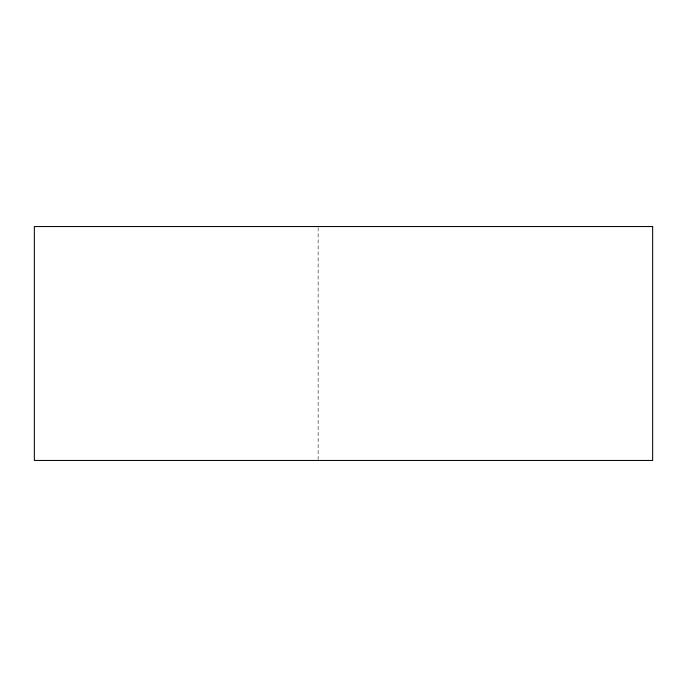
<?xml version="1.0" encoding="UTF-8"?>
<svg xmlns="http://www.w3.org/2000/svg" width="687" height="687" viewBox="0 0 687 687"><rect width="100%" height="100%" fill="white"/><g stroke="black" fill="none" stroke-linecap="round" stroke-linejoin="round"><path stroke-width="0.52" stroke-dasharray="3.44 2.58" d="M318.133 227.62L318.133 459.38"/><path stroke-width="1.03" d="M652.65 226.547L34.35 226.547L34.35 460.453L652.65 460.453L652.65 226.547"/></g></svg>
